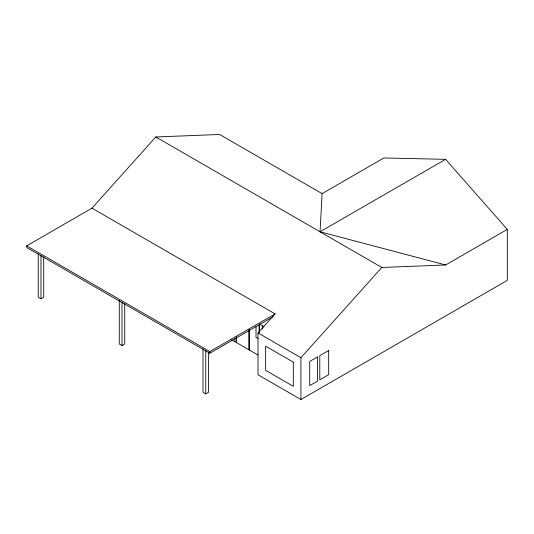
<?xml version="1.0" encoding="UTF-8"?>
<svg xmlns="http://www.w3.org/2000/svg" width="534" height="534" viewBox="0 0 534 534"><rect width="100%" height="100%" fill="white"/><g stroke="black" fill="none" stroke-linecap="round" stroke-linejoin="round"><path stroke-width="0.8" d="M507.3 229.38L445.65 264.971L320.046 231.796L322.089 193.635L383.846 157.977L445.57 159.326L507.3 229.38L507.3 280.37L300.922 399.525L258.009 374.748L258.009 332.949L275.097 313.892L91.982 208.173L26.7 245.86L26.7 247.529L209.815 353.248L273.241 316.629M91.982 208.173L155.801 136.971L219.621 134.475L322.089 193.635M300.922 399.525L300.922 357.72L381.83 267.467L445.65 264.971M38.248 253.617L38.248 297.191L40.984 298.773L43.715 297.191L43.715 256.907M119.262 300.388L119.262 343.963L121.999 345.545L124.729 343.963L124.729 303.679M320.046 231.796L445.57 159.326M26.7 245.86L209.815 351.579L275.097 313.892M203.013 348.742L203.013 392.316L205.75 393.898L208.48 392.316L208.48 352.033M155.801 136.971L381.83 267.467M264.043 326.588L262.761 325.847L262.761 328.283M258.009 332.949L300.922 357.72M257.889 338.429L256 337.341L256 326.835M231.602 339.778L258.029 355.03M262.361 328.891L262.361 325.653L259.577 324.051L259.577 332.135M259.144 324.612L259.144 332.689M249.498 329.385L249.498 350.104M248.777 329.892L248.777 349.69M236.475 336.814L236.475 342.588M235.02 338.449L235.02 341.747M209.815 351.579L209.815 353.248M205.75 350.324L205.75 393.898M121.999 301.97L121.999 345.545M40.984 255.199L40.984 298.773M317.436 356.992L309.727 361.445L309.727 385.635L317.436 381.183L317.436 356.992M328.684 350.504L319.793 355.637L319.793 379.821L328.684 374.688L328.684 350.504M293.299 362.125L265.638 346.159L265.638 370.342L293.299 386.316L293.299 362.125"/></g></svg>
